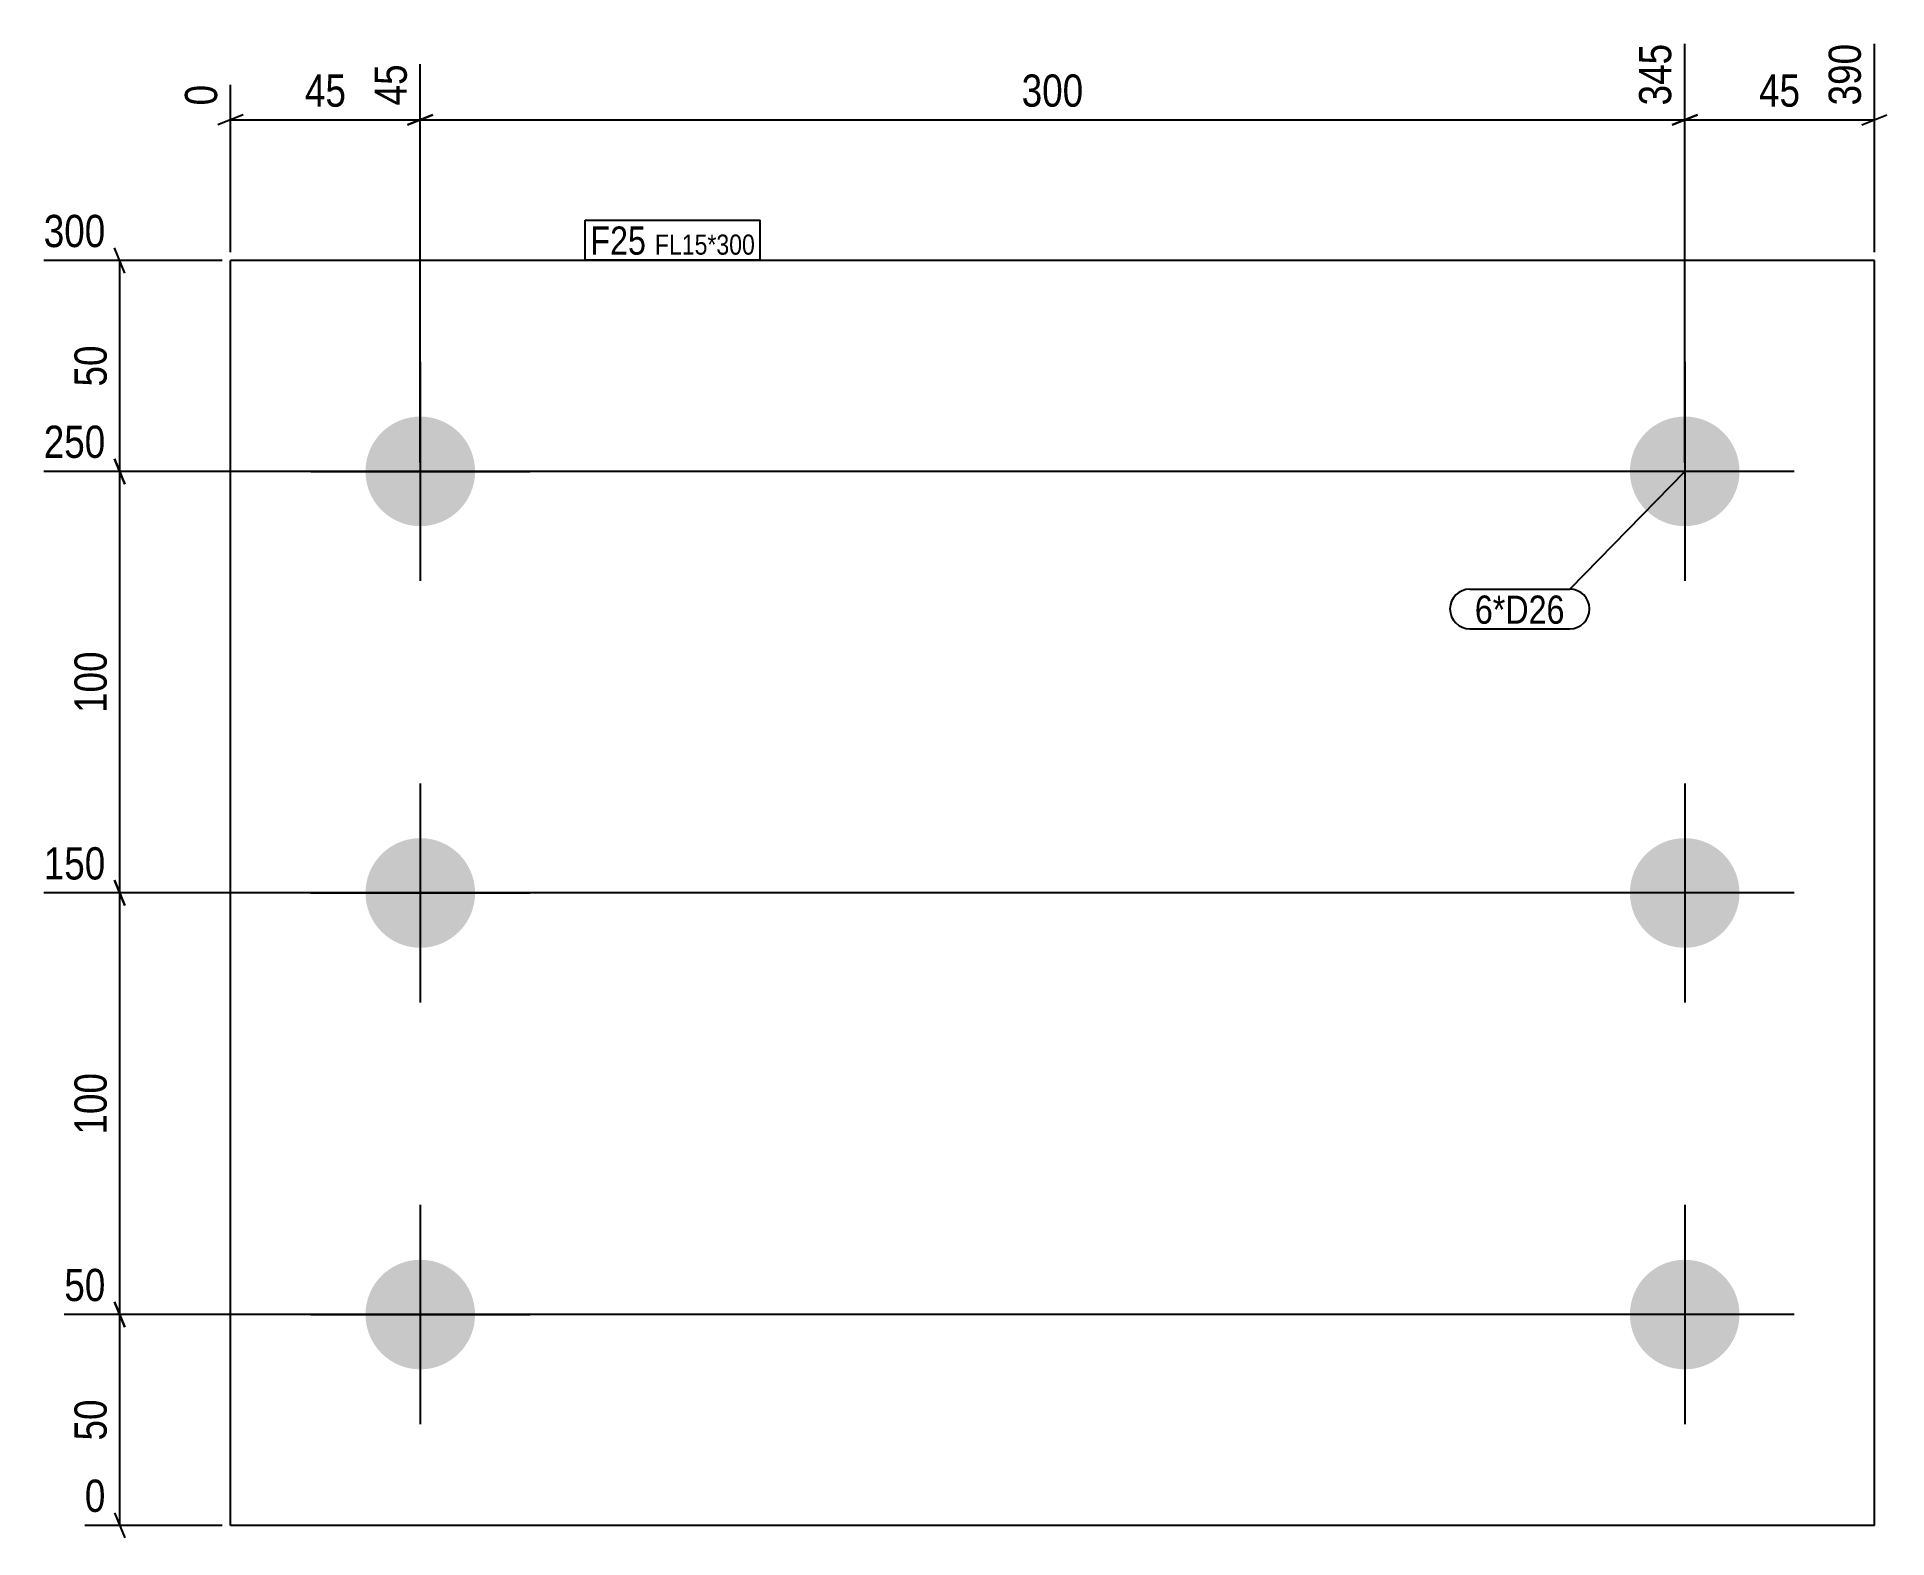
# Model space of a CAD drawing. Header units: millimetres. Extents: x 4 to 443, y 6 to 362.
import ezdxf

# ---------------------------------------------------------------- set-up
doc = ezdxf.new("R2010")
doc.units = ezdxf.units.MM
for name, color, linetype in [('MÅLSÆTNING', 7, 'Continuous'), ('STÅL', 7, 'Continuous'), ('TEKST', 7, 'Continuous')]:
    doc.layers.add(name, color=color, linetype=linetype)
doc.styles.add('Arial Narrow', font='ARIALN.TTF', dxfattribs={"height": 0.2})

msp = doc.modelspace()

# ---------------------------------------------------------------- hatches: boundary and pattern name
at = {"layer": 'STÅL', "linetype": 'Continuous'}
for points in [[(108.34, 259, -1), (82.34, 259, -1)], [(408.34, 259, -1), (382.34, 259, -1)], [(108.34, 159, -1), (82.34, 159, -1)], [(408.34, 159, -1), (382.34, 159, -1)], [(108.34, 59, -1), (82.34, 59, -1)], [(408.34, 59, -1), (382.34, 59, -1)]]:
    msp.add_hatch(color=3, dxfattribs=at).paths.add_polyline_path(points)

# ---------------------------------------------------------------- linework, layer by layer
at = {"layer": 'MÅLSÆTNING', "color": 7, "linetype": 'Continuous'}
for p, q in [((395.34, 261), (395.34, 360.43)), ((395.34, 261), (395.34, 360.43)), ((440.34, 311), (440.34, 360.43)), ((95.34, 261), (95.34, 355.55)), ((95.34, 261), (95.34, 355.55)), ((50.34, 311), (50.34, 350.68)), ((53.34, 343.6), (47.34, 341.2)), ((50.34, 342.4), (95.34, 342.4)), ((98.34, 343.6), (92.34, 341.2)), ((92.34, 341.2), (98.34, 343.6)), ((95.34, 342.4), (395.34, 342.4)), ((398.34, 343.6), (392.34, 341.2)), ((392.34, 341.2), (398.34, 343.6)), ((395.34, 342.4), (440.34, 342.4)), ((437.34, 341.2), (443.34, 343.6)), ((25.23, 306), (22.82, 312)), ((48.34, 309), (6, 309)), ((393.34, 259), (6, 259)), ((25.23, 256), (22.82, 262)), ((24.03, 159), (24.03, 259)), ((393.34, 159), (6, 159)), ((393.34, 159), (6, 159)), ((22.82, 162), (25.23, 156)), ((25.23, 156), (22.82, 162)), ((24.03, 59), (24.03, 159)), ((22.82, 62), (25.23, 56)), ((25.23, 56), (22.82, 62)), ((393.34, 59), (10.88, 59)), ((393.34, 59), (10.88, 59)), ((24.03, 9), (24.03, 59)), ((48.34, 9), (15.75, 9)), ((22.82, 12), (25.23, 6))]:
    msp.add_line(p, q, dxfattribs=at)
at = {"layer": 'STÅL', "color": 2, "linetype": 'Continuous'}
for p, q in [((440.34, 309), (50.34, 309)), ((50.34, 9), (50.34, 309)), ((440.34, 9), (440.34, 309)), ((440.34, 9), (50.34, 9))]:
    msp.add_line(p, q, dxfattribs=at)
at = {"layer": 'STÅL', "color": 3, "linetype": 'Continuous'}
for p, q in [((95.34, 285), (95.34, 233)), ((395.34, 285), (395.34, 233)), ((69.34, 259), (121.34, 259)), ((421.34, 259), (369.34, 259)), ((95.34, 185), (95.34, 133)), ((395.34, 185), (395.34, 133)), ((69.34, 159), (121.34, 159)), ((421.34, 159), (369.34, 159)), ((95.34, 85), (95.34, 33)), ((395.34, 85), (395.34, 33)), ((69.34, 59), (121.34, 59)), ((421.34, 59), (369.34, 59))]:
    msp.add_line(p, q, dxfattribs=at)

# ---------------------------------------------------------------- wipeouts: each hides what was drawn before it
at = {"color": 0}
msp.add_wipeout([(366.86, 222.86), (366.86, 229.86), (345.55, 229.86), (345.55, 222.86)], dxfattribs=at).dxf.layer = 'TEKST'

# ---------------------------------------------------------------- next in the draw order: wipeouts: each hides what was drawn before it
at = {"color": 0, "linetype": 'Continuous'}
for points in [[(393.74, 362.03), (382.54, 362.03), (382.54, 344.2), (393.74, 344.2)], [(438.74, 362.03), (427.54, 362.03), (427.54, 344.2), (438.74, 344.2)], [(93.74, 357.15), (82.54, 357.15), (82.54, 344.2), (93.74, 344.2)], [(48.74, 352.28), (37.54, 352.28), (37.54, 344.2), (48.74, 344.2)], [(22.22, 260.6), (22.22, 271.8), (4.4, 271.8), (4.4, 260.6)], [(22.22, 160.6), (22.22, 171.8), (4.4, 171.8), (4.4, 160.6)], [(22.22, 60.6), (22.22, 71.8), (9.28, 71.8), (9.28, 60.6)], [(22.22, 10.6), (22.22, 21.8), (14.15, 21.8), (14.15, 10.6)]]:
    msp.add_wipeout(points, dxfattribs=at).dxf.layer = 'MÅLSÆTNING'
at = {"color": 0}
for points, layer in [([(79.32, 343.9), (79.32, 355.1), (66.37, 355.1), (66.37, 343.9)], 'MÅLSÆTNING'), ([(254.25, 343.9), (254.25, 355.1), (236.43, 355.1), (236.43, 343.9)], 'MÅLSÆTNING'), ([(424.32, 343.9), (424.32, 355.1), (411.37, 355.1), (411.37, 343.9)], 'MÅLSÆTNING'), ([(22.52, 217.91), (11.32, 217.91), (11.32, 200.09), (22.52, 200.09)], 'MÅLSÆTNING'), ([(22.52, 117.91), (11.32, 117.91), (11.32, 100.09), (22.52, 100.09)], 'MÅLSÆTNING'), ([(22.52, 40.47), (11.32, 40.47), (11.32, 27.52), (22.52, 27.52)], 'MÅLSÆTNING'), ([(148.91, 310.4), (148.91, 317.4), (135.69, 317.4), (135.69, 310.4)], 'TEKST'), ([(366.86, 222.86), (366.86, 229.86), (345.55, 229.86), (345.55, 222.86)], 'TEKST')]:
    msp.add_wipeout(points, dxfattribs=at).dxf.layer = layer

# ---------------------------------------------------------------- next in the draw order: linework, layer by layer
at = {"layer": 'MÅLSÆTNING', "color": 7, "linetype": 'Continuous'}
for p, q in [((24.03, 259), (24.03, 309)), ((393.34, 259), (6, 259)), ((22.82, 262), (25.23, 256))]:
    msp.add_line(p, q, dxfattribs=at)
at = {"layer": 'TEKST', "color": 7, "linetype": 'Continuous'}
for p, q in [((395.34, 259), (368.06, 231.06)), ((344.35, 231.06), (368.06, 231.06)), ((344.35, 221.66), (368.06, 221.66))]:
    msp.add_line(p, q, dxfattribs=at)
for centre, start, end in [((344.35, 226.36), 90, 270), ((368.06, 226.36), 270, 90)]:
    msp.add_arc(centre, 4.7, start, end, dxfattribs=at)

# ---------------------------------------------------------------- next in the draw order: texts
at = {"layer": 'MÅLSÆTNING', "color": 3, "linetype": 'Continuous', "style": 'Arial Narrow'}
for s, height, p in [('345', 7.635, (392.14, 345.8)), ('390', 7.635, (437.14, 345.8)), ('45', 7.635, (92.14, 345.8)), ('0', 7.64, (47.14, 345.8))]:
    msp.add_text(s, height=height, rotation=90.0002, dxfattribs=at).set_placement(p)
at = {"layer": 'MÅLSÆTNING', "color": 3, "style": 'Arial Narrow'}
for s, p in [('45', (67.97, 345.5)), ('300', (238.03, 345.5)), ('45', (412.97, 345.5))]:
    msp.add_text(s, height=7.635, dxfattribs=at).set_placement(p)
at = {"layer": 'MÅLSÆTNING', "color": 3, "linetype": 'Continuous', "style": 'Arial Narrow'}
for s, height, p in [('250', 7.635, (6, 262.2)), ('150', 7.635, (6, 162.2)), ('50', 7.635, (10.88, 62.2)), ('0', 7.64, (15.75, 12.2))]:
    msp.add_text(s, height=height, dxfattribs=at).set_placement(p)
at = {"layer": 'MÅLSÆTNING', "color": 3, "style": 'Arial Narrow'}
for s, p in [('100', (20.93, 201.69)), ('100', (20.93, 101.69)), ('50', (20.93, 29.13))]:
    msp.add_text(s, height=7.635, rotation=90.0002, dxfattribs=at).set_placement(p)
at = {"layer": 'TEKST', "color": 3, "style": 'Arial Narrow'}
msp.add_text('6*D26', height=6.681, dxfattribs=at).set_placement((345.55, 222.86))

# ---------------------------------------------------------------- next in the draw order: wipeouts: each hides what was drawn before it
at = {"color": 0}
msp.add_wipeout([(148.91, 310.4), (148.91, 317.4), (135.69, 317.4), (135.69, 310.4)], dxfattribs=at).dxf.layer = 'TEKST'

# ---------------------------------------------------------------- next in the draw order: linework, layer by layer
at = {"layer": 'TEKST', "color": 7, "linetype": 'Continuous'}
for p, q in [((134.49, 318.6), (175.96, 318.6)), ((134.49, 309.2), (134.49, 318.6))]:
    msp.add_line(p, q, dxfattribs=at)

# ---------------------------------------------------------------- next in the draw order: texts
at = {"layer": 'TEKST', "color": 3, "style": 'Arial Narrow'}
msp.add_text('F25', height=6.681, dxfattribs=at).set_placement((135.69, 310.4))

# ---------------------------------------------------------------- next in the draw order: wipeouts: each hides what was drawn before it
at = {"color": 0, "linetype": 'Continuous'}
msp.add_wipeout([(22.22, 310.6), (22.22, 321.8), (4.4, 321.8), (4.4, 310.6)], dxfattribs=at).dxf.layer = 'MÅLSÆTNING'
at = {"color": 0}
for points, layer in [([(22.52, 290.47), (11.32, 290.47), (11.32, 277.52), (22.52, 277.52)], 'MÅLSÆTNING'), ([(174.76, 310.4), (174.76, 315.4), (151.01, 315.4), (151.01, 310.4)], 'TEKST')]:
    msp.add_wipeout(points, dxfattribs=at).dxf.layer = layer

# ---------------------------------------------------------------- next in the draw order: texts
at = {"layer": 'MÅLSÆTNING', "color": 3, "linetype": 'Continuous', "style": 'Arial Narrow'}
msp.add_text('300', height=7.635, dxfattribs=at).set_placement((6, 312.2))
at = {"layer": 'MÅLSÆTNING', "color": 3, "style": 'Arial Narrow'}
msp.add_text('50', height=7.635, rotation=90.0002, dxfattribs=at).set_placement((20.93, 279.13))

# ---------------------------------------------------------------- next in the draw order: wipeouts: each hides what was drawn before it
at = {"color": 0}
msp.add_wipeout([(174.76, 310.4), (174.76, 315.4), (151.01, 315.4), (151.01, 310.4)], dxfattribs=at).dxf.layer = 'TEKST'

# ---------------------------------------------------------------- next in the draw order: linework, layer by layer
at = {"layer": 'TEKST', "color": 7, "linetype": 'Continuous'}
for p, q in [((175.96, 309.2), (175.96, 318.6)), ((134.49, 309.2), (175.96, 309.2))]:
    msp.add_line(p, q, dxfattribs=at)

# ---------------------------------------------------------------- next in the draw order: texts
at = {"layer": 'TEKST', "color": 3, "style": 'Arial Narrow'}
msp.add_text('FL15*300', height=4.772, dxfattribs=at).set_placement((151.01, 310.4))

doc.saveas('drawing.dxf')
